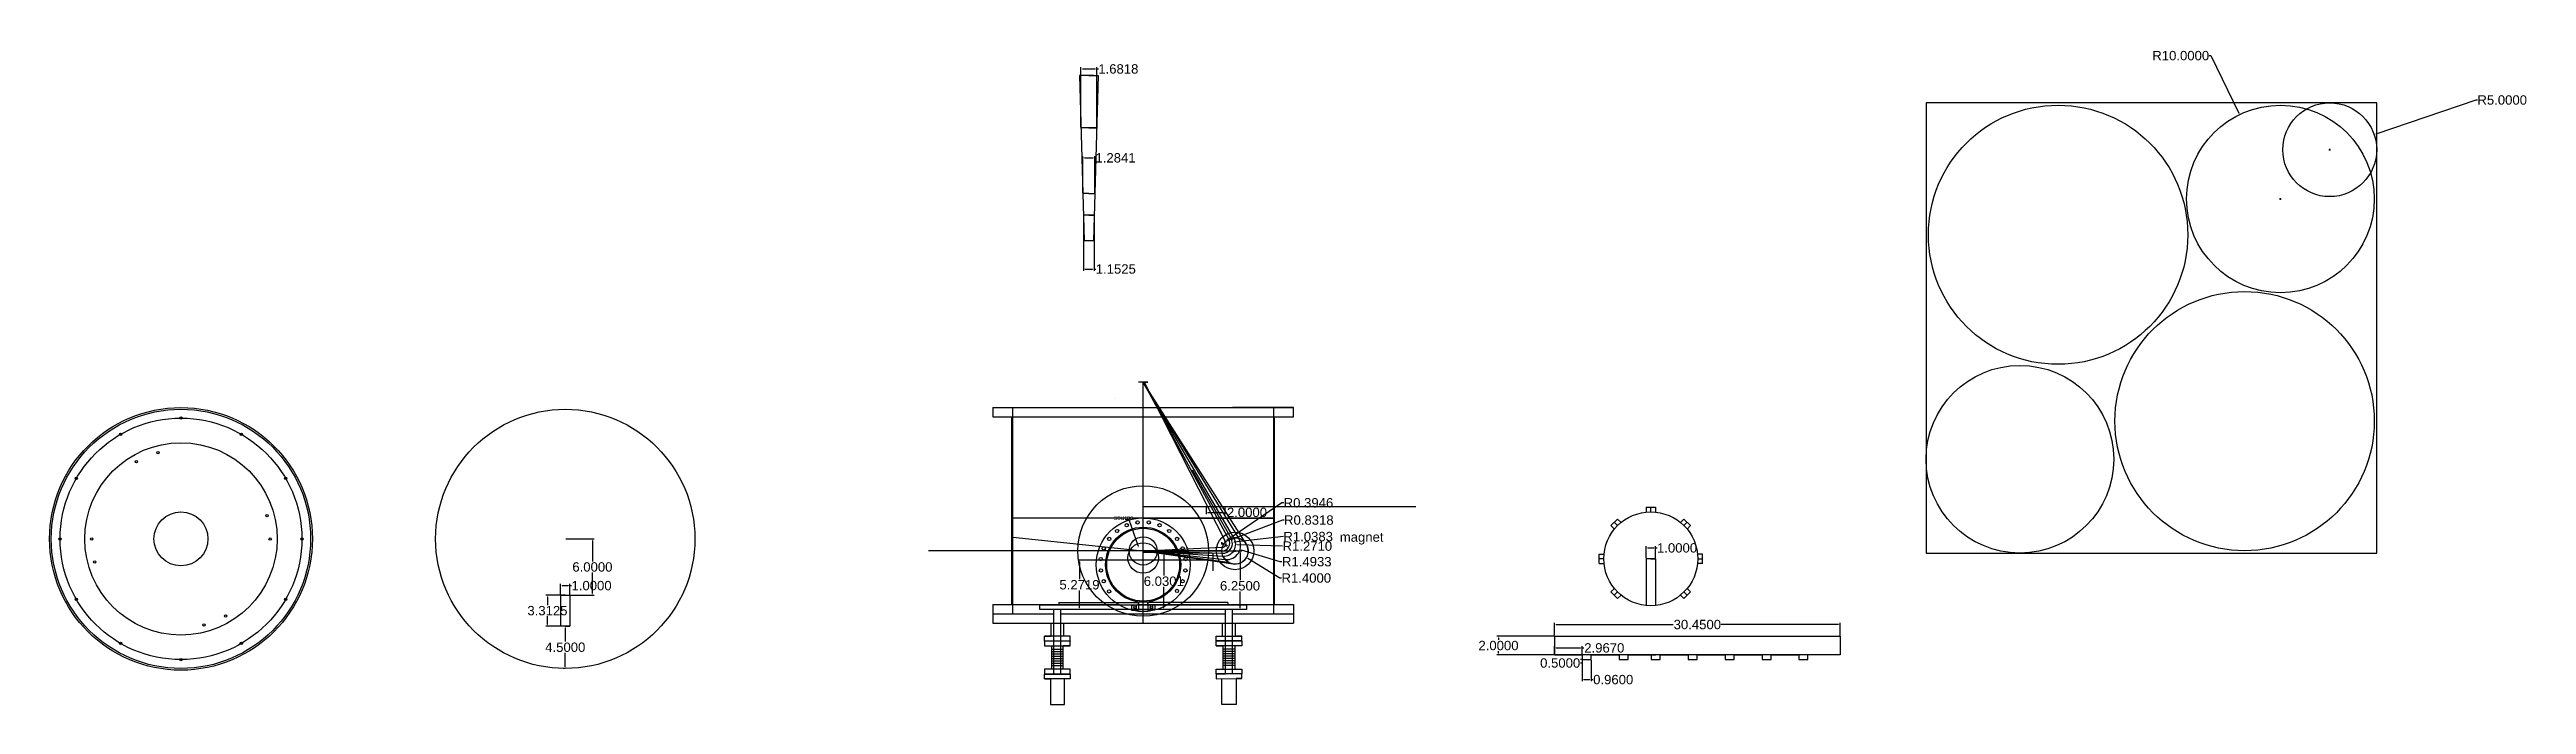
# Model space of a CAD drawing. Header units: inches. Extents: x -85 to 179, y 0 to 70.
import ezdxf
from ezdxf import colors
from ezdxf.entities.mleader import LeaderData, LeaderLine
from ezdxf.math import Vec2, Vec3

# ---------------------------------------------------------------- set-up
doc = ezdxf.new("R2010")
doc.units = ezdxf.units.IN
doc.header["$MEASUREMENT"] = 0
doc.styles.get("Standard").update_dxf_attribs({"font": 'arial.ttf'})
doc.dimstyles.get("Standard").update_dxf_attribs({"dimtxt": 1, "dimasz": 0.18, "dimexe": 0.18, "dimexo": 0.0625, "dimgap": 0.09, "dimtad": 0, "dimtih": 1, "dimtoh": 1, "dimdec": 4, "dimzin": 0, "dimdsep": 46, "dimtxsty": 'Standard', "dimcen": 0.09, "dimadec": 0, "dimazin": 0, "dimtfac": 1, "dimtdec": 4, "dimtofl": 0, "dimtmove": 0, "dimatfit": 3, "dimfxl": 1, "dimtolj": 1, "dimtzin": 0, "dimarcsym": 0})

# ---------------------------------------------------------------- blocks, each defined once
blk = doc.blocks.new('*D1')
at = {"color": 0, "lineweight": -2, "transparency": 16777216}
for p, q in [((-30, 18.04), (-26.99, 18.04)), ((-27.17, 17.86), (-27.17, 15.64)), ((-27.17, 12.22), (-27.17, 14.44)), ((-30, 12.04), (-26.99, 12.04))]:
    blk.add_line(p, q, dxfattribs=at)
at = {"color": 0, "transparency": 16777216}
for points in [[(-27.2, 17.86), (-27.14, 17.86), (-27.17, 18.04)], [(-27.2, 12.22), (-27.14, 12.22), (-27.17, 12.04)]]:
    blk.add_solid(points, dxfattribs=at)
at = {"layer": 'Defpoints', "color": 0, "transparency": 16777216}
for p in [(-30.06, 18.04), (-30.06, 12.04), (-27.17, 12.04)]:
    blk.add_point(p, dxfattribs=at)
at = {"color": 0, "transparency": 16777216, "insert": (-27.17, 15.04), "char_height": 1, "attachment_point": 5}
blk.add_mtext('\\A1;6.0000', dxfattribs=at)
blk = doc.blocks.new('*D2')
at = {"color": 0, "lineweight": -2, "transparency": 16777216}
for p, q in [((-30.56, 12.1), (-30.56, 13.23)), ((-29.56, 12.1), (-29.56, 13.23)), ((-30.38, 13.05), (-29.74, 13.05)), ((-29.56, 13.05), (-29.38, 13.05))]:
    blk.add_line(p, q, dxfattribs=at)
at = {"color": 0, "transparency": 16777216}
for points in [[(-30.38, 13.08), (-30.38, 13.02), (-30.56, 13.05)], [(-29.74, 13.08), (-29.74, 13.02), (-29.56, 13.05)]]:
    blk.add_solid(points, dxfattribs=at)
at = {"layer": 'Defpoints', "color": 0, "transparency": 16777216}
for p in [(-30.56, 12.04), (-29.56, 13.05), (-29.56, 12.04)]:
    blk.add_point(p, dxfattribs=at)
at = {"color": 0, "transparency": 16777216, "insert": (-27.26, 13.05), "char_height": 1, "attachment_point": 5}
blk.add_mtext('\\A1;1.0000', dxfattribs=at)
blk = doc.blocks.new('*D3')
at = {"color": 0, "lineweight": -2, "transparency": 16777216}
for p, q in [((-30.62, 12.04), (-32.14, 12.04)), ((-31.96, 11.86), (-31.96, 10.98)), ((-30.62, 8.73), (-32.14, 8.73)), ((-31.96, 8.91), (-31.96, 9.78))]:
    blk.add_line(p, q, dxfattribs=at)
at = {"color": 0, "transparency": 16777216}
for points in [[(-31.99, 11.86), (-31.93, 11.86), (-31.96, 12.04)], [(-31.99, 8.91), (-31.93, 8.91), (-31.96, 8.73)]]:
    blk.add_solid(points, dxfattribs=at)
at = {"layer": 'Defpoints', "color": 0, "transparency": 16777216}
for p in [(-30.56, 12.04), (-31.96, 8.73), (-30.56, 8.73)]:
    blk.add_point(p, dxfattribs=at)
at = {"color": 0, "transparency": 16777216, "insert": (-31.96, 10.38), "char_height": 1, "attachment_point": 5}
blk.add_mtext('\\A1;3.3125', dxfattribs=at)
blk = doc.blocks.new('*D4')
at = {"color": 0, "lineweight": -2, "transparency": 16777216}
for p, q in [((-30.12, 8.73), (-30.24, 8.73)), ((-30.06, 8.55), (-30.06, 7.08)), ((-30.06, 4.41), (-30.06, 5.88)), ((-30.12, 4.23), (-30.24, 4.23))]:
    blk.add_line(p, q, dxfattribs=at)
at = {"color": 0, "transparency": 16777216}
for points in [[(-30.09, 8.55), (-30.03, 8.55), (-30.06, 8.73)], [(-30.09, 4.41), (-30.03, 4.41), (-30.06, 4.23)]]:
    blk.add_solid(points, dxfattribs=at)
at = {"layer": 'Defpoints', "color": 0, "transparency": 16777216}
for p in [(-30.06, 8.73), (-30.06, 4.23), (-30.06, 4.23)]:
    blk.add_point(p, dxfattribs=at)
at = {"color": 0, "transparency": 16777216, "insert": (-30.06, 6.48), "char_height": 1, "attachment_point": 5}
blk.add_mtext('\\A1;4.5000', dxfattribs=at)
blk = doc.blocks.new('*D5')
at = {"color": 0, "lineweight": -2, "transparency": 16777216}
for p, q in [((85.06, 15.98), (85.06, 17.25)), ((85.24, 17.07), (85.88, 17.07)), ((86.06, 15.98), (86.06, 17.25)), ((86.06, 17.07), (86.24, 17.07))]:
    blk.add_line(p, q, dxfattribs=at)
at = {"color": 0, "transparency": 16777216}
for points in [[(85.24, 17.1), (85.24, 17.04), (85.06, 17.07)], [(85.88, 17.1), (85.88, 17.04), (86.06, 17.07)]]:
    blk.add_solid(points, dxfattribs=at)
at = {"layer": 'Defpoints', "color": 0, "transparency": 16777216}
for p in [(85.06, 15.91), (86.06, 17.07), (86.06, 15.91)]:
    blk.add_point(p, dxfattribs=at)
at = {"color": 0, "transparency": 16777216, "insert": (88.36, 17.07), "char_height": 1, "attachment_point": 5}
blk.add_mtext('\\A1;1.0000', dxfattribs=at)
blk = doc.blocks.new('*D6')
at = {"color": 0, "lineweight": -2, "transparency": 16777216}
for p, q in [((75.23, 7.66), (69.16, 7.66)), ((75.23, 5.66), (69.16, 5.66)), ((69.34, 7.48), (69.34, 7.26)), ((69.34, 5.84), (69.34, 6.06))]:
    blk.add_line(p, q, dxfattribs=at)
at = {"color": 0, "transparency": 16777216}
for points in [[(69.31, 7.48), (69.37, 7.48), (69.34, 7.66)], [(69.31, 5.84), (69.37, 5.84), (69.34, 5.66)]]:
    blk.add_solid(points, dxfattribs=at)
at = {"layer": 'Defpoints', "color": 0, "transparency": 16777216}
for p in [(69.34, 5.66), (75.29, 7.66), (75.29, 5.66)]:
    blk.add_point(p, dxfattribs=at)
at = {"color": 0, "transparency": 16777216, "insert": (69.34, 6.66), "char_height": 1, "attachment_point": 5}
blk.add_mtext('\\A1;2.0000', dxfattribs=at)
blk = doc.blocks.new('*D7')
at = {"color": 0, "lineweight": -2, "transparency": 16777216}
for p, q in [((75.29, 7.72), (75.29, 9.08)), ((75.47, 8.9), (87.96, 8.9)), ((105.56, 8.9), (93.07, 8.9)), ((105.74, 7.72), (105.74, 9.08))]:
    blk.add_line(p, q, dxfattribs=at)
at = {"color": 0, "transparency": 16777216}
for points in [[(75.47, 8.93), (75.47, 8.87), (75.29, 8.9)], [(105.56, 8.93), (105.56, 8.87), (105.74, 8.9)]]:
    blk.add_solid(points, dxfattribs=at)
at = {"layer": 'Defpoints', "color": 0, "transparency": 16777216}
for p in [(105.74, 8.9), (75.29, 7.66), (105.74, 7.66)]:
    blk.add_point(p, dxfattribs=at)
at = {"color": 0, "transparency": 16777216, "insert": (90.52, 8.9), "char_height": 1, "attachment_point": 5}
blk.add_mtext('\\A1;30.4500', dxfattribs=at)
blk = doc.blocks.new('*D8')
at = {"color": 0, "lineweight": -2, "transparency": 16777216}
for p, q in [((75.29, 5.72), (75.29, 6.59)), ((75.47, 6.41), (78.08, 6.41)), ((78.26, 5.72), (78.26, 6.59)), ((78.26, 6.41), (78.44, 6.41))]:
    blk.add_line(p, q, dxfattribs=at)
at = {"color": 0, "transparency": 16777216}
for points in [[(75.47, 6.44), (75.47, 6.38), (75.29, 6.41)], [(78.08, 6.44), (78.08, 6.38), (78.26, 6.41)]]:
    blk.add_solid(points, dxfattribs=at)
at = {"layer": 'Defpoints', "color": 0, "transparency": 16777216}
for p in [(75.29, 5.66), (78.26, 6.41), (78.26, 5.66)]:
    blk.add_point(p, dxfattribs=at)
at = {"color": 0, "transparency": 16777216, "insert": (80.61, 6.41), "char_height": 1, "attachment_point": 5}
blk.add_mtext('\\A1;2.9670', dxfattribs=at)
blk = doc.blocks.new('*D9')
at = {"color": 0, "lineweight": -2, "transparency": 16777216}
for p, q in [((78.19, 5.66), (78.08, 5.66)), ((78.26, 5.84), (78.26, 6.02)), ((78.19, 5.16), (78.08, 5.16)), ((78.26, 4.8), (78.08, 4.8)), ((78.26, 4.98), (78.26, 4.8))]:
    blk.add_line(p, q, dxfattribs=at)
at = {"color": 0, "transparency": 16777216}
for points in [[(78.23, 5.84), (78.29, 5.84), (78.26, 5.66)], [(78.23, 4.98), (78.29, 4.98), (78.26, 5.16)]]:
    blk.add_solid(points, dxfattribs=at)
at = {"layer": 'Defpoints', "color": 0, "transparency": 16777216}
for p in [(78.26, 5.66), (78.26, 5.16), (78.26, 5.16)]:
    blk.add_point(p, dxfattribs=at)
at = {"color": 0, "transparency": 16777216, "insert": (75.91, 4.8), "char_height": 1, "attachment_point": 5}
blk.add_mtext('\\A1;0.5000', dxfattribs=at)
blk = doc.blocks.new('*D10')
at = {"color": 0, "lineweight": -2, "transparency": 16777216}
for p, q in [((78.26, 5.1), (78.26, 2.85)), ((78.44, 3.03), (79.04, 3.03)), ((79.22, 5.1), (79.22, 2.85)), ((79.22, 3.03), (79.4, 3.03))]:
    blk.add_line(p, q, dxfattribs=at)
at = {"color": 0, "transparency": 16777216}
for points in [[(78.44, 3.06), (78.44, 3), (78.26, 3.03)], [(79.04, 3.06), (79.04, 3), (79.22, 3.03)]]:
    blk.add_solid(points, dxfattribs=at)
at = {"layer": 'Defpoints', "color": 0, "transparency": 16777216}
for p in [(78.26, 5.16), (79.22, 5.16), (79.22, 3.03)]:
    blk.add_point(p, dxfattribs=at)
at = {"color": 0, "transparency": 16777216, "insert": (81.56, 3.03), "char_height": 1, "attachment_point": 5}
blk.add_mtext('\\A1;0.9600', dxfattribs=at)
blk = doc.blocks.new('*D11')
at = {"color": 0, "lineweight": -2, "transparency": 16777216}
for p, q in [((145.04, 69.56), (145.22, 69.56)), ((145.22, 69.56), (148.19, 63.44)), ((152.54, 54.28), (152.72, 54.28)), ((152.63, 54.19), (152.63, 54.37))]:
    blk.add_line(p, q, dxfattribs=at)
at = {"color": 0, "transparency": 16777216}
blk.add_solid([(148.22, 63.45), (148.16, 63.43), (148.27, 63.28)], dxfattribs=at)
at = {"layer": 'Defpoints', "color": 0, "transparency": 16777216}
for p in [(148.27, 63.28), (152.63, 54.28)]:
    blk.add_point(p, dxfattribs=at)
at = {"color": 0, "transparency": 16777216, "insert": (142.01, 69.56), "char_height": 1, "attachment_point": 5}
blk.add_mtext('\\A1;R10.0000', dxfattribs=at)
blk = doc.blocks.new('*D12')
at = {"color": 0, "lineweight": -2, "transparency": 16777216}
for p, q in [((173.43, 64.83), (162.78, 61.2)), ((173.61, 64.83), (173.43, 64.83)), ((157.79, 59.53), (157.97, 59.53)), ((157.88, 59.44), (157.88, 59.62))]:
    blk.add_line(p, q, dxfattribs=at)
at = {"color": 0, "transparency": 16777216}
blk.add_solid([(162.77, 61.23), (162.79, 61.17), (162.61, 61.14)], dxfattribs=at)
at = {"layer": 'Defpoints', "color": 0, "transparency": 16777216}
for p in [(162.61, 61.14), (157.88, 59.53)]:
    blk.add_point(p, dxfattribs=at)
at = {"color": 0, "transparency": 16777216, "insert": (176.25, 64.83), "char_height": 1, "attachment_point": 5}
blk.add_mtext('\\A1;R5.0000', dxfattribs=at)
blk = doc.blocks.new('*D13')
at = {"color": 0, "lineweight": -2, "transparency": 16777216}
for p, q in [((25.13, 52.5), (25.13, 46.63)), ((26.28, 52.47), (26.28, 46.63)), ((25.31, 46.81), (26.1, 46.81)), ((26.28, 46.81), (26.46, 46.81))]:
    blk.add_line(p, q, dxfattribs=at)
at = {"color": 0, "transparency": 16777216}
for points in [[(25.31, 46.84), (25.31, 46.78), (25.13, 46.81)], [(26.1, 46.84), (26.1, 46.78), (26.28, 46.81)]]:
    blk.add_solid(points, dxfattribs=at)
at = {"layer": 'Defpoints', "color": 0, "transparency": 16777216}
for p in [(25.13, 52.56), (26.28, 52.53), (26.28, 46.81)]:
    blk.add_point(p, dxfattribs=at)
at = {"color": 0, "transparency": 16777216, "insert": (28.58, 46.81), "char_height": 1, "attachment_point": 5}
blk.add_mtext('\\A1;1.1525', dxfattribs=at)
blk = doc.blocks.new('*D14')
at = {"color": 0, "lineweight": -2, "transparency": 16777216}
for p, q in [((25.06, 54.92), (25.06, 58.84)), ((25.24, 58.66), (26.17, 58.66)), ((26.35, 54.92), (26.35, 58.84)), ((26.35, 58.66), (26.53, 58.66))]:
    blk.add_line(p, q, dxfattribs=at)
at = {"color": 0, "transparency": 16777216}
for points in [[(25.24, 58.69), (25.24, 58.63), (25.06, 58.66)], [(26.17, 58.69), (26.17, 58.63), (26.35, 58.66)]]:
    blk.add_solid(points, dxfattribs=at)
at = {"layer": 'Defpoints', "color": 0, "transparency": 16777216}
for p in [(26.35, 58.66), (25.06, 54.86), (26.35, 54.86)]:
    blk.add_point(p, dxfattribs=at)
at = {"color": 0, "transparency": 16777216, "insert": (28.55, 58.66), "char_height": 1, "attachment_point": 5}
blk.add_mtext('\\A1;1.2841', dxfattribs=at)
blk = doc.blocks.new('*D15')
at = {"color": 0, "lineweight": -2, "transparency": 16777216}
for p, q in [((24.87, 61.92), (24.87, 68.32)), ((25.05, 68.14), (26.37, 68.14)), ((26.55, 61.92), (26.55, 68.32)), ((26.55, 68.14), (26.73, 68.14))]:
    blk.add_line(p, q, dxfattribs=at)
at = {"color": 0, "transparency": 16777216}
for points in [[(25.05, 68.17), (25.05, 68.11), (24.87, 68.14)], [(26.37, 68.17), (26.37, 68.11), (26.55, 68.14)]]:
    blk.add_solid(points, dxfattribs=at)
at = {"layer": 'Defpoints', "color": 0, "transparency": 16777216}
for p in [(26.55, 68.14), (24.87, 61.86), (26.55, 61.86)]:
    blk.add_point(p, dxfattribs=at)
at = {"color": 0, "transparency": 16777216, "insert": (28.85, 68.14), "char_height": 1, "attachment_point": 5}
blk.add_mtext('\\A1;1.6818', dxfattribs=at)
blk = doc.blocks.new('*D16')
at = {"color": 0, "lineweight": -2, "transparency": 16777216}
for p, q in [((40.29, 17.33), (40.47, 17.33)), ((40.38, 17.24), (40.38, 17.42)), ((46.1, 15.6), (41.98, 16.84)), ((46.28, 15.6), (46.1, 15.6))]:
    blk.add_line(p, q, dxfattribs=at)
at = {"color": 0, "transparency": 16777216}
blk.add_solid([(41.99, 16.87), (41.97, 16.81), (41.81, 16.9)], dxfattribs=at)
at = {"layer": 'Defpoints', "color": 0, "transparency": 16777216}
for p in [(40.38, 17.33), (41.81, 16.9)]:
    blk.add_point(p, dxfattribs=at)
at = {"color": 0, "transparency": 16777216, "insert": (48.92, 15.6), "char_height": 1, "attachment_point": 5}
blk.add_mtext('\\A1;R1.4933', dxfattribs=at)
blk = doc.blocks.new('*D17')
at = {"color": 0, "lineweight": -2, "transparency": 16777216}
for p, q in [((41.19, 16.75), (41.37, 16.75)), ((41.28, 16.66), (41.28, 16.84)), ((46.05, 13.86), (42.63, 15.93)), ((46.23, 13.86), (46.05, 13.86))]:
    blk.add_line(p, q, dxfattribs=at)
at = {"color": 0, "transparency": 16777216}
blk.add_solid([(42.65, 15.96), (42.62, 15.91), (42.48, 16.03)], dxfattribs=at)
at = {"layer": 'Defpoints', "color": 0, "transparency": 16777216}
for p in [(41.28, 16.75), (42.48, 16.03)]:
    blk.add_point(p, dxfattribs=at)
at = {"color": 0, "transparency": 16777216, "insert": (48.87, 13.86), "char_height": 1, "attachment_point": 5}
blk.add_mtext('\\A1;R1.4000', dxfattribs=at)
blk = doc.blocks.new('*D18')
at = {"color": 0, "lineweight": -2, "transparency": 16777216}
for p, q in [((39.99, 17.47), (40.17, 17.47)), ((40.08, 17.38), (40.08, 17.56)), ((46.34, 17.26), (41.53, 17.42))]:
    blk.add_line(p, q, dxfattribs=at)
at = {"color": 0, "transparency": 16777216}
blk.add_solid([(41.53, 17.45), (41.53, 17.39), (41.35, 17.43)], dxfattribs=at)
at = {"layer": 'Defpoints', "color": 0, "transparency": 16777216}
for p in [(40.08, 17.47), (41.35, 17.43)]:
    blk.add_point(p, dxfattribs=at)
at = {"color": 0, "transparency": 16777216, "insert": (48.98, 17.26), "char_height": 1, "attachment_point": 5}
blk.add_mtext('\\A1;R1.2710', dxfattribs=at)
blk = doc.blocks.new('*D19')
at = {"color": 0, "lineweight": -2, "transparency": 16777216}
for p, q in [((46.32, 20.04), (40.83, 17.95)), ((46.5, 20.04), (46.32, 20.04)), ((39.79, 17.58), (39.97, 17.58)), ((39.88, 17.49), (39.88, 17.67))]:
    blk.add_line(p, q, dxfattribs=at)
at = {"color": 0, "transparency": 16777216}
blk.add_solid([(40.82, 17.97), (40.84, 17.92), (40.66, 17.88)], dxfattribs=at)
at = {"layer": 'Defpoints', "color": 0, "transparency": 16777216}
for p in [(39.88, 17.58), (40.66, 17.88)]:
    blk.add_point(p, dxfattribs=at)
at = {"color": 0, "transparency": 16777216, "insert": (49.14, 20.04), "char_height": 1, "attachment_point": 5}
blk.add_mtext('\\A1;R0.8318', dxfattribs=at)
blk = doc.blocks.new('*D20')
at = {"color": 0, "lineweight": -2, "transparency": 16777216}
for p, q in [((46.28, 21.88), (40.4, 17.87)), ((46.46, 21.88), (46.28, 21.88)), ((39.83, 17.54), (40.01, 17.54)), ((39.92, 17.45), (39.92, 17.63))]:
    blk.add_line(p, q, dxfattribs=at)
blk.add_arc((39.92, 17.54), 0.395, 27.0198, 60.4419, dxfattribs=at)
at = {"color": 0, "transparency": 16777216}
blk.add_solid([(40.38, 17.89), (40.41, 17.84), (40.25, 17.77)], dxfattribs=at)
at = {"layer": 'Defpoints', "color": 0, "transparency": 16777216}
for p in [(39.92, 17.54), (40.25, 17.77)]:
    blk.add_point(p, dxfattribs=at)
at = {"color": 0, "transparency": 16777216, "insert": (49.1, 21.88), "char_height": 1, "attachment_point": 5}
blk.add_mtext('\\A1;R0.3946', dxfattribs=at)
blk = doc.blocks.new('*D21')
at = {"color": 0, "lineweight": -2, "transparency": 16777216}
for p, q in [((38.2, 21.44), (38.2, 20.68)), ((40.2, 21.44), (40.2, 20.68)), ((38.38, 20.86), (40.02, 20.86)), ((40.2, 20.86), (40.38, 20.86))]:
    blk.add_line(p, q, dxfattribs=at)
at = {"color": 0, "transparency": 16777216}
for points in [[(38.38, 20.89), (38.38, 20.83), (38.2, 20.86)], [(40.02, 20.89), (40.02, 20.83), (40.2, 20.86)]]:
    blk.add_solid(points, dxfattribs=at)
at = {"layer": 'Defpoints', "color": 0, "transparency": 16777216}
for p in [(38.2, 21.5), (40.2, 21.5), (40.2, 20.86)]:
    blk.add_point(p, dxfattribs=at)
at = {"color": 0, "transparency": 16777216, "insert": (42.55, 20.86), "char_height": 1, "attachment_point": 5}
blk.add_mtext('\\A1;2.0000', dxfattribs=at)
blk = doc.blocks.new('*D22')
at = {"color": 0, "lineweight": -2, "transparency": 16777216}
for p, q in [((31.56, 16.75), (41.99, 16.75)), ((41.81, 16.57), (41.81, 13.63)), ((41.81, 10.68), (41.81, 12.43)), ((42.43, 10.5), (41.63, 10.5))]:
    blk.add_line(p, q, dxfattribs=at)
at = {"color": 0, "transparency": 16777216}
for points in [[(41.78, 16.57), (41.84, 16.57), (41.81, 16.75)], [(41.78, 10.68), (41.84, 10.68), (41.81, 10.5)]]:
    blk.add_solid(points, dxfattribs=at)
at = {"layer": 'Defpoints', "color": 0, "transparency": 16777216}
for p in [(31.49, 16.75), (41.81, 10.5), (42.49, 10.5)]:
    blk.add_point(p, dxfattribs=at)
at = {"color": 0, "transparency": 16777216, "insert": (41.81, 13.03), "char_height": 1, "attachment_point": 5}
blk.add_mtext('\\A1;6.2500', dxfattribs=at)
blk = doc.blocks.new('*D23')
at = {"color": 0, "lineweight": -2, "transparency": 16777216}
for p, q in [((38.86, 16.53), (33.51, 16.53)), ((33.69, 16.35), (33.69, 14.12)), ((33.69, 10.68), (33.69, 12.92)), ((42.43, 10.5), (33.51, 10.5))]:
    blk.add_line(p, q, dxfattribs=at)
at = {"color": 0, "transparency": 16777216}
for points in [[(33.66, 16.35), (33.72, 16.35), (33.69, 16.53)], [(33.66, 10.68), (33.72, 10.68), (33.69, 10.5)]]:
    blk.add_solid(points, dxfattribs=at)
at = {"layer": 'Defpoints', "color": 0, "transparency": 16777216}
for p in [(38.92, 16.53), (33.69, 10.5), (42.49, 10.5)]:
    blk.add_point(p, dxfattribs=at)
at = {"color": 0, "transparency": 16777216, "insert": (33.69, 13.52), "char_height": 1, "attachment_point": 5}
blk.add_mtext('\\A1;6.0301', dxfattribs=at)
blk = doc.blocks.new('*D24')
at = {"color": 0, "lineweight": -2, "transparency": 16777216}
for p, q in [((38.86, 15.77), (24.53, 15.77)), ((24.71, 15.59), (24.71, 13.74)), ((24.71, 10.68), (24.71, 12.54)), ((42.43, 10.5), (24.53, 10.5))]:
    blk.add_line(p, q, dxfattribs=at)
at = {"color": 0, "transparency": 16777216}
for points in [[(24.68, 15.59), (24.74, 15.59), (24.71, 15.77)], [(24.68, 10.68), (24.74, 10.68), (24.71, 10.5)]]:
    blk.add_solid(points, dxfattribs=at)
at = {"layer": 'Defpoints', "color": 0, "transparency": 16777216}
for p in [(24.71, 15.77), (38.92, 15.77), (42.49, 10.5)]:
    blk.add_point(p, dxfattribs=at)
at = {"color": 0, "transparency": 16777216, "insert": (24.71, 13.14), "char_height": 1, "attachment_point": 5}
blk.add_mtext('\\A1;5.2719', dxfattribs=at)
blk = doc.blocks.new('*D25')
at = {"color": 0, "lineweight": -2, "transparency": 16777216}
for p, q in [((39.87, 17.54), (40.05, 17.54)), ((39.96, 17.45), (39.96, 17.63)), ((46.43, 18.28), (41.17, 17.68))]:
    blk.add_line(p, q, dxfattribs=at)
at = {"color": 0, "transparency": 16777216}
blk.add_solid([(41.16, 17.71), (41.17, 17.65), (40.99, 17.66)], dxfattribs=at)
at = {"layer": 'Defpoints', "color": 0, "transparency": 16777216}
for p in [(39.96, 17.54), (40.99, 17.66)]:
    blk.add_point(p, dxfattribs=at)
at = {"color": 0, "transparency": 16777216, "insert": (49.07, 18.28), "char_height": 1, "attachment_point": 5}
blk.add_mtext('\\A1;R1.0383', dxfattribs=at)

msp = doc.modelspace()

# ---------------------------------------------------------------- linework, layer by layer
for p, q in [((25.7063, 67.46113), (24.7063, 67.46113)), ((24.7063, 67.46113), (25.2063, 49.86113)), ((26.2063, 67.46113), (25.2063, 67.46113)), ((25.7063, 67.46113), (26.7063, 67.46113)), ((26.7063, 67.46113), (26.2063, 49.86113)), ((114.87946, 64.52997), (114.87946, 16.52997)), ((162.87946, 64.52997), (114.87946, 64.52997)), ((162.87946, 16.52997), (162.87946, 64.52997)), ((26.54721, 61.86113), (24.86539, 61.86113)), ((25.7063, 61.86113), (26.54721, 61.86113)), ((25.7063, 54.86113), (25.06425, 54.86113)), ((25.7063, 54.86113), (26.34835, 54.86113)), ((26.283, 52.56113), (25.1296, 52.56113)), ((25.7063, 52.56113), (26.283, 52.56113)), ((25.2063, 49.86113), (26.2063, 49.86113)), ((31.99406, 34.73391), (30.99406, 34.73391)), ((31.49406, 34.73391), (31.99406, 34.73391)), ((31.49406, 34.73391), (40.61404, 17.98224)), ((31.49406, 9.03391), (31.49406, 34.73391)), ((42.46439, 17.50458), (31.49406, 34.73391)), ((41.15345, 18.14661), (31.49406, 34.73391)), ((31.50075, 34.73391), (41.65158, 18.10339)), ((31.59859, 34.73391), (40.27376, 17.72245)), ((15.49406, 32.03391), (15.49406, 31.03391)), ((15.49406, 32.03391), (47.49406, 32.03391)), ((15.49406, 32.03391), (47.49406, 32.03391)), ((17.59406, 10.03391), (17.59406, 32.03391)), ((28.49406, 33.03391), (28.49406, 33.03391)), ((47.49406, 32.03391), (40.99406, 32.03391)), ((45.39406, 10.03391), (45.39406, 32.03391)), ((47.49406, 31.03391), (47.49406, 32.03391)), ((15.49406, 31.03391), (47.49406, 31.03391)), ((17.49406, 11.03391), (17.49406, 31.03391)), ((45.49406, 11.03391), (45.49406, 31.03391)), ((36.72665, 25.40151), (40.85107, 18.06611)), ((31.49406, 16.75266), (31.49406, 21.50266)), ((31.49406, 21.50266), (60.52511, 21.50266)), ((85.06296, 21.4139), (86.06296, 21.4139)), ((85.06296, 21.4139), (85.06296, 20.88884)), ((85.56296, 20.9139), (85.56296, 21.4139)), ((86.06296, 21.4139), (86.06296, 20.88884)), ((45.30656, 20.25266), (17.68156, 20.25266)), ((40.49406, 20.25266), (31.49406, 20.25266)), ((31.49406, 20.25266), (45.30656, 20.25266)), ((81.32032, 19.44944), (82.02742, 20.15655)), ((81.32032, 19.44944), (81.69159, 19.07816)), ((82.02742, 19.44944), (81.67387, 19.80299)), ((82.02742, 20.15655), (82.3987, 19.78527)), ((89.09849, 20.15655), (88.72722, 19.78527)), ((89.09849, 20.15655), (89.8056, 19.44944)), ((89.09849, 19.44944), (89.45204, 19.80299)), ((89.8056, 19.44944), (89.43432, 19.07816)), ((39.88346, 16.75266), (8.61119, 16.75266)), ((17.59406, 18.20591), (40.22167, 15.84018)), ((31.49406, 16.75266), (39.94075, 17.14906)), ((31.49406, 16.75266), (39.88346, 16.75266)), ((31.49406, 16.75266), (39.99638, 16.19955)), ((31.49406, 16.75266), (41.08324, 15.36705)), ((31.49406, 16.75266), (40.54999, 15.56017)), ((31.49406, 16.75266), (39.90578, 16.50365)), ((38.92184, 16.53278), (38.92184, 14.61598)), ((80.06296, 15.4139), (80.06296, 16.4139)), ((80.06296, 16.4139), (80.58802, 16.4139)), ((80.56296, 15.9139), (80.06296, 15.9139)), ((86.06296, 15.9139), (85.06296, 15.9139)), ((85.06296, 15.9139), (85.06296, 10.93897)), ((85.56296, 15.9139), (86.06296, 15.9139)), ((86.06296, 15.9139), (86.06296, 10.93897)), ((91.06296, 16.4139), (90.53789, 16.4139)), ((90.56296, 15.9139), (91.06296, 15.9139)), ((91.06296, 15.4139), (91.06296, 16.4139)), ((114.87946, 16.52997), (162.87946, 16.52997)), ((80.06296, 15.4139), (80.58802, 15.4139)), ((91.06296, 15.4139), (90.53789, 15.4139)), ((-30.06149, 12.0391), (-30.56149, 12.0391)), ((-30.56149, 12.0391), (-29.56149, 12.0391)), ((-30.56149, 12.0391), (-30.56149, 8.7266)), ((-29.56149, 12.0391), (-29.56149, 8.7266)), ((15.49406, 11.03391), (28.86015, 11.03391)), ((15.49406, 11.03391), (15.49406, 10.03391)), ((20.49406, 10.50266), (20.49406, 11.00266)), ((20.49406, 11.00266), (42.49406, 11.00266)), ((22.49406, 11.25266), (22.49406, 11.00266)), ((22.49406, 11.25266), (30.99406, 11.25266)), ((22.49406, 11.25266), (30.99406, 11.25266)), ((22.49406, 11.00266), (30.74406, 11.00266)), ((30.24406, 10.95266), (30.24406, 10.45266)), ((30.24406, 10.95266), (30.49406, 10.95266)), ((30.49406, 10.95266), (30.49406, 10.45266)), ((30.74406, 11.00266), (30.74406, 10.45266)), ((30.99406, 11.00266), (30.99406, 11.25266)), ((30.99406, 11.25266), (30.99406, 10.45266)), ((31.49406, 11.00266), (30.99406, 11.00266)), ((42.49406, 11.00266), (31.49406, 11.00266)), ((31.49406, 11.00266), (31.99406, 11.00266)), ((40.49406, 11.25266), (31.99406, 11.25266)), ((31.99406, 11.25266), (31.99406, 10.45266)), ((31.99406, 11.00266), (31.99406, 11.25266)), ((40.49406, 11.00266), (32.24406, 11.00266)), ((32.24406, 11.00266), (32.24406, 10.45266)), ((32.49406, 10.95266), (32.49406, 10.45266)), ((32.74406, 10.95266), (32.49406, 10.95266)), ((32.74406, 10.95266), (32.74406, 10.45266)), ((34.12797, 11.03391), (47.49406, 11.03391)), ((40.49406, 11.25266), (40.49406, 11.00266)), ((42.49406, 11.00266), (42.49406, 10.50266)), ((47.49406, 11.03391), (47.49406, 10.03391)), ((81.32032, 12.37837), (81.69159, 12.74965)), ((81.32032, 12.37837), (82.02742, 11.67126)), ((82.02742, 12.37837), (81.67387, 12.02482)), ((82.02742, 11.67126), (82.3987, 12.04254)), ((89.09849, 11.67126), (88.72722, 12.04254)), ((89.09849, 12.37837), (89.45204, 12.02482)), ((89.09849, 11.67126), (89.8056, 12.37837)), ((89.8056, 12.37837), (89.43432, 12.74965)), ((-29.56149, 8.7266), (-30.56149, 8.7266)), ((-30.06149, 8.7266), (-29.56149, 8.7266)), ((15.49406, 10.03391), (21.99406, 10.03391)), ((15.49406, 10.03391), (21.99406, 10.03391)), ((15.49406, 10.03391), (15.49406, 9.03391)), ((15.49406, 9.03391), (47.49406, 9.03391)), ((17.59406, 10.03391), (20.49406, 10.03391)), ((21.99406, 10.50266), (20.49406, 10.50266)), ((20.49406, 10.03391), (21.99406, 10.03391)), ((21.68156, 7.65891), (21.68156, 9.03391)), ((21.99406, 3.62766), (21.99406, 10.50266)), ((22.72406, 10.50266), (21.99406, 10.50266)), ((22.72406, 3.62766), (22.72406, 10.50266)), ((42.49406, 10.50266), (22.72406, 10.50266)), ((22.72406, 10.03391), (40.26771, 10.03391)), ((22.72406, 10.03391), (40.26771, 10.03391)), ((23.03656, 7.65891), (23.03656, 9.03391)), ((30.24406, 10.45266), (30.49406, 10.45266)), ((30.74406, 10.45266), (30.99406, 10.45266)), ((32.24406, 10.45266), (31.99406, 10.45266)), ((32.74406, 10.45266), (32.49406, 10.45266)), ((39.95685, 7.66478), (39.9559, 9.03978)), ((40.27215, 3.63375), (40.26738, 10.50875)), ((41.00215, 3.63426), (40.99738, 10.50925)), ((40.99771, 10.03391), (47.49406, 10.03391)), ((40.99771, 10.03391), (47.49406, 10.03391)), ((41.31185, 7.66572), (41.3109, 9.04072)), ((47.49406, 10.03391), (47.49406, 9.03391)), ((23.72406, 7.65891), (20.99406, 7.65891)), ((20.99406, 7.65891), (21.68156, 7.65891)), ((20.99406, 7.15891), (20.99406, 7.65891)), ((20.99406, 7.15891), (23.72406, 7.15891)), ((20.99406, 7.14328), (20.99406, 7.15891)), ((23.72406, 7.14328), (20.99406, 7.14328)), ((20.99406, 7.14328), (20.99406, 6.64328)), ((20.99406, 6.64328), (23.72406, 6.64328)), ((20.99406, 6.64328), (21.73406, 6.64328)), ((21.73406, 6.64328), (21.73406, 4.14328)), ((21.73406, 6.28159), (22.98406, 6.28159)), ((21.73406, 6.28159), (22.98406, 6.28159)), ((21.73406, 6.03159), (22.98406, 6.03159)), ((21.73406, 5.78159), (22.98406, 5.78159)), ((21.73406, 5.53159), (22.98406, 5.53159)), ((21.73406, 5.28159), (22.98406, 5.28159)), ((23.72406, 6.64328), (22.98406, 6.64328)), ((22.98406, 4.14328), (22.98406, 6.64328)), ((23.72406, 7.65891), (23.03656, 7.65891)), ((23.72406, 7.15891), (23.72406, 7.65891)), ((23.72406, 7.15891), (23.72406, 7.14328)), ((23.72406, 6.64328), (23.72406, 7.14328)), ((39.26935, 7.6643), (41.99935, 7.6662)), ((39.26935, 7.6643), (39.95685, 7.66478)), ((39.2697, 7.1643), (39.26935, 7.6643)), ((41.9997, 7.1662), (39.2697, 7.1643)), ((39.2697, 7.1643), (39.26971, 7.14868)), ((39.26971, 7.14868), (41.99971, 7.15057)), ((39.27006, 6.64868), (39.26971, 7.14868)), ((42.00006, 6.65057), (39.27006, 6.64868)), ((39.27006, 6.64868), (40.01006, 6.64919)), ((40.01179, 4.14919), (40.01006, 6.64919)), ((41.26031, 6.28837), (40.01031, 6.2875)), ((41.26031, 6.28837), (40.01031, 6.2875)), ((41.26048, 6.03837), (40.01048, 6.03751)), ((41.26066, 5.78837), (40.01066, 5.78751)), ((41.26083, 5.53837), (40.01083, 5.53751)), ((41.261, 5.28837), (40.011, 5.28751)), ((42.00006, 6.65057), (41.26006, 6.65006)), ((41.26006, 6.65006), (41.26179, 4.15006)), ((41.99935, 7.6662), (41.31185, 7.66572)), ((41.9997, 7.1662), (41.99935, 7.6662)), ((41.99971, 7.15057), (41.9997, 7.1662)), ((41.99971, 7.15057), (42.00006, 6.65057)), ((75.29001, 7.66053), (75.29001, 5.66053)), ((75.29001, 7.66053), (105.74001, 7.66053)), ((105.74001, 5.66053), (75.29001, 5.66053)), ((75.29001, 5.66053), (78.25701, 5.66053)), ((75.29001, 5.66053), (78.25701, 5.66053)), ((78.25701, 5.66053), (78.25701, 5.16053)), ((79.21701, 5.16053), (79.21701, 5.66053)), ((79.21701, 5.66053), (82.18401, 5.66053)), ((82.18401, 5.66053), (82.18401, 5.16053)), ((83.14401, 5.16053), (83.14401, 5.66053)), ((83.14401, 5.66053), (86.11101, 5.66053)), ((86.11101, 5.66053), (85.61101, 5.66053)), ((85.61101, 5.66053), (85.61101, 5.16053)), ((86.57101, 5.16053), (86.57101, 5.66053)), ((86.57101, 5.66053), (89.53801, 5.66053)), ((89.53801, 5.66053), (89.53801, 5.16053)), ((90.49801, 5.16053), (90.51501, 5.66053)), ((90.51501, 5.66053), (93.48201, 5.66053)), ((93.48201, 5.66053), (93.48201, 5.16053)), ((94.44201, 5.16053), (94.44201, 5.66053)), ((94.44201, 5.66053), (97.40901, 5.66053)), ((97.40901, 5.66053), (97.40901, 5.16053)), ((98.36901, 5.16053), (98.36901, 5.66053)), ((98.36901, 5.66053), (101.33601, 5.66053)), ((101.33601, 5.66053), (101.33601, 5.16053)), ((102.29601, 5.16053), (102.29601, 5.66053)), ((105.74001, 7.66053), (105.74001, 5.66053)), ((21.73406, 4.14328), (20.99406, 4.14328)), ((20.99406, 4.14328), (20.99406, 3.64328)), ((20.99406, 3.64328), (23.72406, 3.64328)), ((20.99406, 3.64328), (20.99406, 3.62766)), ((20.99406, 3.62766), (23.72406, 3.62766)), ((20.99406, 3.12766), (20.99406, 3.62766)), ((20.99406, 3.62766), (21.99406, 3.62766)), ((23.72406, 3.12766), (20.99406, 3.12766)), ((20.99406, 3.12766), (21.60906, 3.12766)), ((21.60906, 3.12766), (21.60906, 0.37766)), ((21.73406, 5.03159), (22.98406, 5.03159)), ((21.73406, 5.03159), (22.98406, 5.03159)), ((21.73406, 4.78159), (22.98406, 4.78159)), ((21.73406, 4.78159), (22.98406, 4.78159)), ((21.73406, 4.53159), (22.98406, 4.53159)), ((22.98406, 4.14328), (21.73406, 4.14328)), ((23.72406, 3.62766), (22.72406, 3.62766)), ((23.72406, 4.14328), (22.98406, 4.14328)), ((23.72406, 3.12766), (23.10906, 3.12766)), ((23.10906, 0.37766), (23.10906, 3.12766)), ((23.72406, 3.64328), (23.72406, 4.14328)), ((23.72406, 3.62766), (23.72406, 3.64328)), ((23.72406, 3.62766), (23.72406, 3.12766)), ((39.27179, 4.14868), (40.01179, 4.14919)), ((39.27214, 3.64868), (39.27179, 4.14868)), ((42.00214, 3.65057), (39.27214, 3.64868)), ((39.27215, 3.63305), (39.27214, 3.64868)), ((42.00215, 3.63495), (39.27215, 3.63305)), ((39.27215, 3.63305), (40.27215, 3.63375)), ((39.27215, 3.63305), (39.2725, 3.13305)), ((39.2725, 3.13305), (42.0025, 3.13495)), ((39.2725, 3.13305), (39.8875, 3.13348)), ((39.88941, 0.38348), (39.8875, 3.13348)), ((41.26118, 5.03837), (40.01118, 5.03751)), ((41.26118, 5.03837), (40.01118, 5.03751)), ((41.26135, 4.78837), (40.01135, 4.78751)), ((41.26135, 4.78837), (40.01135, 4.78751)), ((41.26152, 4.53837), (40.01152, 4.53751)), ((40.01179, 4.14919), (41.26179, 4.15006)), ((42.00215, 3.63495), (41.00215, 3.63426)), ((41.26179, 4.15006), (42.00179, 4.15057)), ((42.0025, 3.13495), (41.3875, 3.13452)), ((41.3875, 3.13452), (41.38941, 0.38452)), ((42.00179, 4.15057), (42.00214, 3.65057)), ((42.00214, 3.65057), (42.00215, 3.63495)), ((42.0025, 3.13495), (42.00215, 3.63495)), ((78.25701, 5.16053), (79.21701, 5.16053)), ((82.18401, 5.16053), (83.14401, 5.16053)), ((85.61101, 5.16053), (86.57101, 5.16053)), ((89.53801, 5.16053), (90.49801, 5.16053)), ((93.48201, 5.16053), (94.44201, 5.16053)), ((97.40901, 5.16053), (98.36901, 5.16053)), ((101.33601, 5.16053), (102.29601, 5.16053)), ((21.60906, 0.37766), (23.10906, 0.37766)), ((41.38941, 0.38452), (39.88941, 0.38348))]:
    msp.add_line(p, q)
msp.add_lwpolyline([(32.99406, 16.60266), (31.49406, 16.60266), (31.49406, 16.75266), (32.99406, 16.75266)], close=True)
for centre, radius in [((128.94446, 50.46497), 13.815), ((152.62946, 54.27997), 10), ((157.87946, 59.52997), 5), ((148.81446, 30.59497), 13.815), ((124.87946, 26.52997), 10), ((-70.99329, 18.0391), 13.8125), ((-30.06149, 18.0391), 13.8125), ((-70.99329, 18.0391), 12.875), ((31.49406, 16.75266), 6.95674), ((31.49406, 15.28391), 5), ((31.49406, 15.28391), 4), ((31.49406, 15.28391), 3.88), ((28.71375, 18.88072), 0.175), ((29.75285, 19.48756), 0.175), ((30.90017, 19.79498), 0.175), ((32.08795, 19.79498), 0.175), ((33.23527, 19.48756), 0.175), ((34.27437, 18.88072), 0.175), ((41.28346, 16.75266), 2), ((85.56296, 15.9139), 5), ((26.98299, 15.8778), 0.175), ((27.29041, 17.02511), 0.175), ((27.87386, 18.04083), 0.175), ((31.49406, 16.00266), 1.625), ((31.49406, 16.75266), 1.5), ((35.11426, 18.04083), 0.175), ((35.69771, 17.02511), 0.175), ((36.00513, 15.8778), 0.175), ((41.28346, 16.75266), 1.4), ((26.98897, 14.67449), 0.175), ((27.29639, 13.52718), 0.175), ((35.69173, 13.52718), 0.175), ((35.99915, 14.67449), 0.175), ((27.86897, 12.43277), 0.175), ((30.61906, 10.70266), 0.125), ((32.36906, 10.70266), 0.125), ((35.0987, 12.49233), 0.175)]:
    msp.add_circle(centre, radius)
at = {"color": 3}
for centre, radius in [((-70.99329, 18.0391), 14), ((-77.43079, 29.18917), 0.125), ((-70.99329, 30.9141), 0.125), ((-64.55579, 29.18917), 0.125), ((-70.99329, 18.0391), 10.25), ((-75.74329, 26.26634), 0.125), ((-73.45207, 27.21539), 0.125), ((-82.14337, 24.4766), 0.125), ((-82.14337, 24.4766), 0.125), ((-59.84322, 24.4766), 0.125), ((-70.99329, 18.0391), 2.8746), ((-61.817, 20.49788), 0.125), ((-83.86829, 18.0391), 0.125), ((-80.49329, 18.0391), 0.125), ((-61.49329, 18.0391), 0.125), ((-58.11829, 18.0391), 0.125), ((-80.16959, 15.58032), 0.125), ((-82.14337, 11.6016), 0.125), ((-59.84322, 11.6016), 0.125), ((-68.53451, 8.8628), 0.125), ((-66.24329, 9.81186), 0.125), ((-77.43079, 6.88902), 0.125), ((-70.99329, 5.1641), 0.125), ((-64.55579, 6.88902), 0.125)]:
    msp.add_circle(centre, radius, dxfattribs=at)
for centre, radius, start, end in [((40.07889, 17.46785), 1.27098, 101.4593686, 103.8642776), ((40.37695, 17.32539), 1.49331, 111.6352678, 113.6239829), ((39.88346, 17.58449), 0.83184, 270, 28.5648719), ((39.95516, 17.54095), 1.03831, 267.2722229, 31.3523191), ((39.92225, 17.5432), 0.39457, 272.6869329, 27.0197773), ((40.07889, 17.46785), 1.27098, 266.2779656, 32.2789631), ((41.28346, 16.75266), 1.4, 203.2734771, 95.3285373), ((40.37695, 17.32539), 1.49331, 264.0313751, 31.3987982)]:
    msp.add_arc(centre, radius, start, end)

# ---------------------------------------------------------------- texts
at = {"insert": (28.37552, 20.55961), "char_height": 0.5, "attachment_point": 1}
msp.add_mtext_dynamic_manual_height_columns('source', width=1.9970263, gutter_width=1, heights=[0], dxfattribs=at)
at = {"insert": (52.43626, 18.73294), "char_height": 1, "width": 4.4163726, "attachment_point": 1}
msp.add_mtext('magnet', dxfattribs=at)

# ---------------------------------------------------------------- dimensions: what is measured, and where the dimension line sits
for base, p1, p2, picture, middle in [((26.54721, 68.13606), (24.86539, 61.86113), (26.54721, 61.86113), '*D15', (28.84688, 68.13606)), ((26.34835, 58.66113), (25.06425, 54.86113), (26.34835, 54.86113), '*D14', (28.55047, 58.66113)), ((26.28207, 46.81307), (25.1296, 52.56113), (26.28207, 52.52839), '*D13', (28.58448, 46.81307)), ((40.19745, 20.86076), (38.19745, 21.50266), (40.19745, 21.50266), '*D21', (42.54999, 20.86076)), ((86.06296, 17.07113), (85.06296, 15.9139), (86.06296, 15.9139), '*D5', (88.3599, 17.07113)), ((-29.56149, 13.05135), (-30.56149, 12.0391), (-29.56149, 12.0391), '*D2', (-27.26455, 13.05135)), ((105.74001, 8.90343), (75.29001, 7.66053), (105.74001, 7.66053), '*D7', (90.51501, 8.90343)), ((78.25701, 6.40801), (75.29001, 5.66053), (78.25701, 5.66053), '*D8', (80.60955, 6.40801)), ((79.21701, 3.03279), (78.25701, 5.16053), (79.21701, 5.16053), '*D10', (81.56102, 3.03279))]:
    dim = msp.add_linear_dim(base=base, p1=p1, p2=p2, dimstyle='Standard')
    dim.commit()
    dim.dimension.update_dxf_attribs({"geometry": picture, "text_midpoint": middle})
for center, mpoint, picture, middle in [((152.62946, 54.27997), (148.26854, 63.27899), '*D11', (142.0126, 69.56244)), ((157.87946, 59.52997), (162.61153, 61.14473), '*D12', (176.24757, 64.83472)), ((39.92225, 17.5432), (40.24819, 17.76557), '*D20', (49.09999, 21.87818)), ((39.88346, 17.58449), (40.66057, 17.88123), '*D19', (49.1436, 20.04162)), ((39.95516, 17.54095), (40.98685, 17.65801), '*D25', (46.42655, 18.27517)), ((40.07889, 17.46785), (41.34916, 17.42547), '*D18', (46.33655, 17.25908)), ((40.37695, 17.32539), (41.80692, 16.89508), '*D16', (48.92408, 15.60325)), ((41.28346, 16.75266), (42.47959, 16.02514), '*D17', (48.86775, 13.85645))]:
    dim = msp.add_radius_dim(center=center, mpoint=mpoint, dimstyle='Standard')
    dim.commit()
    dim.dimension.update_dxf_attribs({"geometry": picture, "text_midpoint": middle, "dimtype": 164})
for base, p1, p2, picture, middle in [((-27.17133, 12.0391), (-30.06149, 18.0391), (-30.06149, 12.0391), '*D1', (-27.17133, 15.0391)), ((33.68972, 10.50266), (38.92184, 16.53278), (42.49406, 10.50266), '*D23', (33.68972, 13.51772)), ((24.70827, 15.77457), (42.49406, 10.50266), (38.92184, 15.77457), '*D24', (24.70827, 13.13861)), ((-31.95714, 8.7266), (-30.56149, 12.0391), (-30.56149, 8.7266), '*D3', (-31.95714, 10.38285)), ((-30.06149, 4.2266), (-30.06149, 8.7266), (-30.06149, 4.2266), '*D4', (-30.06149, 6.4766)), ((69.33625, 5.66053), (75.29001, 7.66053), (75.29001, 5.66053), '*D6', (69.33625, 6.66053)), ((78.25701, 5.16053), (78.25701, 5.66053), (78.25701, 5.16053), '*D9', (75.913, 4.80053))]:
    dim = msp.add_linear_dim(base=base, p1=p1, p2=p2, angle=90, dimstyle='Standard')
    dim.commit()
    dim.dimension.update_dxf_attribs({"geometry": picture, "text_midpoint": middle})
dim = msp.add_linear_dim(base=(41.81112, 10.50266), p1=(31.49406, 16.75266), p2=(42.49406, 10.50266), angle=90, dimstyle='Standard')
dim.commit()
dim.dimension.update_dxf_attribs({"geometry": '*D22', "text_midpoint": (41.81112, 13.02875), "dimtype": 160})

# ---------------------------------------------------------------- leaders
ml = msp.add_multileader_mtext('Standard')
ml.set_content('', color=256)
ml.set_leader_properties()
ml.build(insert=Vec2(0, 0))
ml.multileader.update_dxf_attribs({"dogleg_length": 0.36, "arrow_head_size": 0.18})
ctx = ml.context
ctx.base_point, ctx.char_height, ctx.arrow_head_size, ctx.landing_gap_size, ctx.plane_origin = Vec3(29.44716, 20.05143), 0.18, 0.18, 0.09, Vec3(31.07342, 17.05634)
ctx.text_align_type = 2
notes = []
notes.append((ctx, [(0, (1, 1, 0), (29.98716, 20.05143), (-1, 0), 0.36, [(0, [(31.07342, 17.05634)], 0, [])])]))
ctx.mtext.insert, ctx.mtext.alignment, ctx.mtext.flow_direction = Vec3(29.53716, 20.14143), 3, 5
for ctx, leaders in notes:
    for number, flags, end, landing, length, lines in leaders:
        leader = LeaderData()
        leader.index, (leader.has_last_leader_line, leader.has_dogleg_vector, leader.attachment_direction) = number, flags
        leader.last_leader_point, leader.dogleg_vector, leader.dogleg_length = Vec3(end), Vec3(landing), length
        for number, points, colour, breaks in lines:
            line = LeaderLine()
            line.index, line.vertices, line.color, line.breaks = number, Vec3.list(points), colors.encode_raw_color(colour), breaks
            leader.lines.append(line)
        ctx.leaders.append(leader)

doc.saveas('drawing.dxf')
